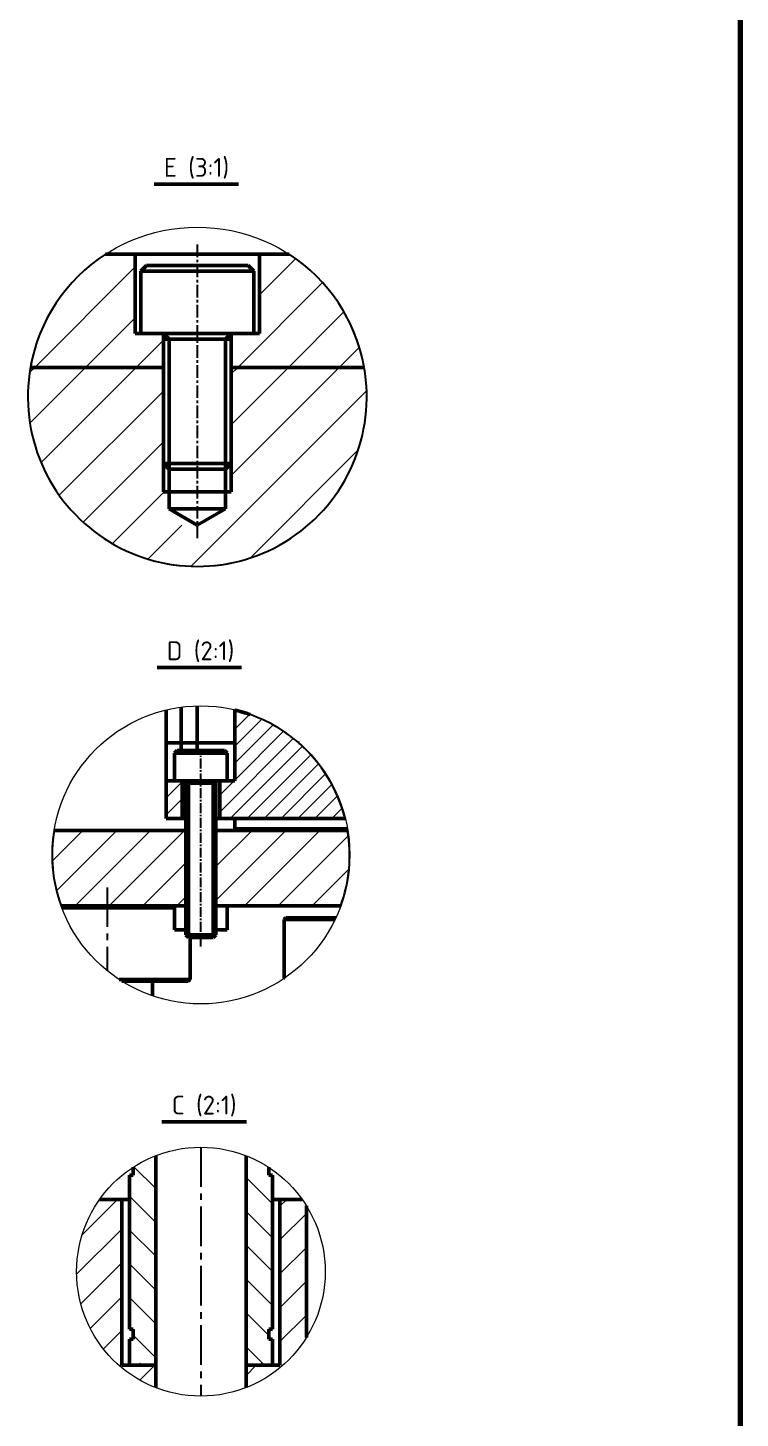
# Model space of a CAD drawing. Header units: millimetres. Extents: x -190 to 12889, y -227 to 3957.
# Drawn here: x 2276.3 to 2465.5, y 1895.1 to 2263.9 of the extents above; entities that cross this region are included whole.
import ezdxf

# ---------------------------------------------------------------- set-up
doc = ezdxf.new("R2010")
doc.units = ezdxf.units.MM
doc.header["$LTSCALE"] = 0.7
doc.linetypes.add('CENTER', pattern=[50.8, 31.75, -6.35, 6.35, -6.35])
doc.linetypes.add('CENTER2', pattern=[1.125, 0.75, -0.125, 0.125, -0.125])
doc.layers.get('0').update_dxf_attribs({"color": 255})
for name, color, linetype, lineweight in [('AM_5', 10, 'Continuous', 25), ('CON', 7, 'Continuous', 50), ('KHUNGBV', 5, 'Continuous', 70), ('TEXT', 7, 'Continuous', 25)]:
    doc.layers.add(name, color=color, linetype=linetype, lineweight=lineweight)
doc.layers.add('DTAM', color=6, linetype='CENTER')
doc.styles.add('TCVN7824', font='tcvn+7284-2003r.ttf', dxfattribs={"height": 3.5})
pattern_1 = [(45, (-8279.335, -8653.067), (-6.735192, 6.735192), [])]
pattern_2 = [(135, (-5155.93, -5116.767), (-4.490128, -4.490128), [])]
pattern_3 = [(45, (-5155.93, -5116.767), (-4.490128, 4.490128), [])]
pattern_4 = [(45, (-5036.79, -5186.9125), (-2.245064, 2.245064), [])]
pattern_5 = [(45, (-5036.79, -5186.9125), (-4.490128, 4.490128), [])]

# ---------------------------------------------------------------- blocks, each defined once
blk = doc.blocks.new('dfhjd')
at = {"layer": 'KHUNGBV', "color": 9, "ltscale": 5}
blk.add_line((7718.44, 3469.71), (7718.44, 2639.71), dxfattribs=at)
blk = doc.blocks.new('*U857')
at = {"layer": 'AM_5', "color": 0, "linetype": 'CENTER2', "ltscale": 20, "transparency": 16777216}
blk.add_line((0, 20.99), (0, -45.04), dxfattribs=at)
blk = doc.blocks.new('*U863')
at = {"layer": 'AM_5', "color": 0, "linetype": 'CENTER2', "ltscale": 5, "transparency": 16777216}
blk.add_line((0, -24.21), (0, 26.41), dxfattribs=at)
blk = doc.blocks.new('*U862')
at = {"layer": 'AM_5', "color": 0, "linetype": 'CENTER2', "ltscale": 20, "transparency": 16777216}
blk.add_line((0, 12.3), (0, -9.81), dxfattribs=at)

msp = doc.modelspace()

# ---------------------------------------------------------------- hatches: boundary and pattern name
at = {"linetype": 'Continuous', "lineweight": 18}
h = msp.add_hatch(dxfattribs=at)
h.set_pattern_fill('ANSI31', color=92, scale=3, style=0)
h.set_pattern_definition(pattern_1)
edge = h.paths.add_edge_path(flags=0)
edge.add_line((2277.0203, 2173.8708), (2312.332, 2173.8708))
edge.add_line((2312.332, 2173.8708), (2312.332, 2182.8708))
edge.add_line((2312.332, 2182.8708), (2304.832, 2182.8708))
edge.add_line((2304.832, 2182.8708), (2304.832, 2203.8708))
edge.add_line((2304.832, 2203.8708), (2296.933, 2203.8708))
edge.add_arc((2321.332, 2166.0672), 44.9936, 122.83873, 170.012182)
h = msp.add_hatch(dxfattribs=at)
h.set_pattern_fill('ANSI31', color=92, scale=3, style=0)
h.set_pattern_definition(pattern_1)
edge = h.paths.add_edge_path(flags=0)
edge.add_line((2330.332, 2173.8708), (2365.6437, 2173.8708))
edge.add_arc((2321.332, 2166.0672), 44.9936, 9.987818, 57.16127)
edge.add_line((2345.731, 2203.8708), (2337.832, 2203.8708))
edge.add_line((2337.832, 2203.8708), (2337.832, 2182.8708))
edge.add_line((2337.832, 2182.8708), (2330.332, 2182.8708))
edge.add_line((2330.332, 2182.8708), (2330.332, 2173.8708))
h = msp.add_hatch(dxfattribs=at)
h.set_pattern_fill('ANSI31', color=92, scale=3, style=0)
h.set_pattern_definition(pattern_1)
edge = h.paths.add_edge_path()
edge.add_arc((2321.332, 2166.0672), 44.9936, 170.012182, 369.987818)
edge.add_line((2365.6437, 2173.8708), (2330.332, 2173.8708))
edge.add_line((2330.332, 2173.8708), (2330.332, 2132.0407))
edge.add_line((2330.332, 2132.0407), (2312.332, 2132.0407))
edge.add_line((2312.332, 2132.0407), (2312.332, 2173.8708))
edge.add_line((2312.332, 2173.8708), (2277.0203, 2173.8708))
h = msp.add_hatch(dxfattribs=at)
h.set_pattern_fill('ANSI31', color=2, style=0)
h.set_pattern_definition(pattern_4)
edge = h.paths.add_edge_path(flags=0)
edge.add_line((2331.2858, 2082.9697), (2331.2858, 2074.2662))
edge.add_line((2331.2858, 2074.2662), (2331.3863, 2074.2662))
edge.add_line((2331.3863, 2074.2662), (2331.3863, 2074.2462))
edge.add_line((2331.3863, 2074.2462), (2331.2858, 2074.2462))
edge.add_line((2331.2858, 2074.2462), (2331.2858, 2064.2462))
edge.add_line((2331.2858, 2064.2462), (2327.292, 2064.2462))
edge.add_line((2327.292, 2064.2462), (2327.292, 2054.2462))
edge.add_line((2327.292, 2054.2462), (2360.5683, 2054.2462))
edge.add_arc((2322.292, 2044.513), 39.4944, 14.267175, 76.836904)
h = msp.add_hatch(dxfattribs=at)
h.set_pattern_fill('ANSI31', color=2, style=0)
h.set_pattern_definition(pattern_4)
h.paths.add_polyline_path([(2313.0594, 2054.2462), (2317.292, 2054.2462), (2317.292, 2064.2462), (2313.0594, 2064.2462)], flags=0)
h = msp.add_hatch(dxfattribs=at)
h.set_pattern_fill('ANSI31', color=92, scale=2, style=0)
h.set_pattern_definition(pattern_5)
edge = h.paths.add_edge_path(flags=0)
edge.add_line((2285.1645, 2031.0462), (2318.292, 2031.0462))
edge.add_line((2318.292, 2031.0462), (2318.292, 2051.0462))
edge.add_line((2318.292, 2051.0462), (2283.3417, 2051.0462))
edge.add_arc((2322.292, 2044.513), 39.4944, 170.478385, 199.936665)
h = msp.add_hatch(dxfattribs=at)
h.set_pattern_fill('ANSI31', color=92, scale=2, style=0)
h.set_pattern_definition(pattern_5)
edge = h.paths.add_edge_path(flags=0)
edge.add_line((2326.292, 2031.0462), (2359.4195, 2031.0462))
edge.add_arc((2322.292, 2044.513), 39.4944, 340.063335, 369.521615)
edge.add_line((2361.2423, 2051.0462), (2326.292, 2051.0462))
edge.add_line((2326.292, 2051.0462), (2326.292, 2031.0462))
h = msp.add_hatch(dxfattribs=at)
h.set_pattern_fill('ANSI31', color=6, scale=2, angle=90, style=0)
h.set_pattern_definition(pattern_2)
edge = h.paths.add_edge_path()
edge.add_arc((2326.292, 1934.0129), 32.9093, 225.661857, 228.957765)
edge.add_line((2304.6833, 1909.1919), (2306.092, 1909.1919))
edge.add_line((2306.092, 1909.1919), (2306.092, 1909.3919))
edge.add_line((2306.092, 1909.3919), (2306.292, 1909.3919))
edge.add_line((2306.292, 1909.3919), (2306.292, 1909.1919))
edge.add_line((2306.292, 1909.1919), (2310.292, 1909.1919))
edge.add_line((2310.292, 1909.1919), (2310.3016, 1964.7715))
edge.add_arc((2322.2312, 1934.1264), 32.8852, 111.270204, 125.057952)
edge.add_line((2303.3418, 1961.0453), (2303.292, 1918.7919))
edge.add_line((2303.292, 1918.7919), (2304.292, 1918.7919))
edge.add_line((2304.292, 1918.7919), (2304.292, 1916.0919))
edge.add_line((2304.292, 1916.0919), (2303.292, 1916.0919))
edge.add_line((2303.292, 1916.0919), (2303.292, 1910.4753))
h = msp.add_hatch(dxfattribs=at)
h.set_pattern_fill('ANSI31', color=6, scale=2, angle=90, style=0)
h.set_pattern_definition(pattern_2)
edge = h.paths.add_edge_path()
edge.add_arc((2322.292, 1934.0129), 33.013, 58.481508, 68.685148)
edge.add_line((2334.292, 1964.7678), (2334.292, 1909.1919))
edge.add_line((2334.292, 1909.1919), (2338.292, 1909.1919))
edge.add_line((2338.292, 1909.1919), (2338.292, 1909.3919))
edge.add_line((2338.292, 1909.3919), (2338.492, 1909.3919))
edge.add_line((2338.492, 1909.3919), (2338.492, 1909.1919))
edge.add_line((2338.492, 1909.1919), (2340.892, 1909.1919))
edge.add_arc((2340.892, 1909.5919), 0.4, 270, 360)
edge.add_line((2341.292, 1909.5919), (2341.292, 1916.0919))
edge.add_line((2341.292, 1916.0919), (2340.292, 1916.0919))
edge.add_line((2340.292, 1916.0919), (2340.292, 1918.7919))
edge.add_line((2340.292, 1918.7919), (2341.292, 1918.7919))
edge.add_line((2341.292, 1918.7919), (2341.292, 1959.5919))
edge.add_line((2341.292, 1959.5919), (2340.292, 1959.5919))
edge.add_line((2340.292, 1959.5919), (2340.292, 1961.6871))
edge.add_line((2340.292, 1961.6871), (2339.5405, 1962.1617))
edge.add_line((2339.5405, 1962.1617), (2339.5503, 1962.1556))
h = msp.add_hatch(dxfattribs=at)
h.set_pattern_fill('ANSI31', color=92, scale=2, style=0)
h.set_pattern_definition(pattern_3)
edge = h.paths.add_edge_path()
edge.add_line((2301.2869, 1908.5444), (2301.292, 1953.1919))
edge.add_line((2301.292, 1953.1919), (2295.4214, 1953.1919))
edge.add_arc((2322.2771, 1934.011), 33.0021, 144.464715, 230.503716)
h = msp.add_hatch(dxfattribs=at)
h.set_pattern_fill('ANSI31', color=92, scale=2, style=0)
h.set_pattern_definition(pattern_3)
edge = h.paths.add_edge_path()
edge.add_line((2350.292, 1916.5241), (2350.292, 1953.1919))
edge.add_line((2350.292, 1953.1919), (2343.292, 1953.1919))
edge.add_line((2343.292, 1953.1919), (2343.292, 1909.1919))
edge.add_line((2343.292, 1909.1919), (2334.292, 1909.1919))
edge.add_line((2334.292, 1909.1919), (2334.292, 1903.2581))
edge.add_arc((2322.0509, 1934.3037), 33.3718, 291.518992, 327.806845)
h = msp.add_hatch(dxfattribs=at)
h.set_pattern_fill('ANSI31', color=92, scale=2, style=0)
h.set_pattern_definition(pattern_3)
edge = h.paths.add_edge_path()
edge.add_line((2310.292, 1909.3226), (2300.5471, 1909.173))
edge.add_arc((2322.292, 1934.0129), 33.013, 228.801095, 248.685148)
edge.add_line((2310.292, 1903.2581), (2310.292, 1909.3226))

# ---------------------------------------------------------------- linework, layer by layer
at = {"color": 7, "linetype": 'Continuous', "lineweight": 18}
for centre, radius in [((2321.332, 2166.0672), 44.9936), ((2321.332, 2166.0672), 44.9936), ((2321.332, 2166.0672), 44.9936), ((2321.332, 2166.0672), 44.9936), ((2322.292, 2044.5643), 39.5358), ((2322.292, 1934.0129), 33.013)]:
    msp.add_circle(centre, radius, dxfattribs=at)
at = {"color": 7, "linetype": 'Continuous', "lineweight": 25}
for centre, radius, start, end in [((2321.332, 2166.0672), 44.9936, 122.83873, 170.012182), ((2321.332, 2166.0672), 44.9936, 122.83873, 170.012182), ((2321.332, 2166.0672), 44.9936, 9.987818, 57.16127), ((2321.332, 2166.0672), 44.9936, 9.987818, 57.16127), ((2321.332, 2166.0672), 44.9936, 170.012182, 9.987818), ((2321.332, 2166.0672), 44.9936, 170.012182, 9.987818), ((2322.292, 2044.513), 39.4944, 48.881499, 70.720701), ((2322.292, 2044.513), 39.4944, 14.267175, 48.837398), ((2322.292, 2044.513), 39.4944, 170.478385, 199.936665), ((2322.292, 2044.513), 39.4944, 340.063335, 9.521615)]:
    msp.add_arc(centre, radius, start, end, dxfattribs=at)
at = {"layer": 'CON', "ltscale": 0.2}
for p, q in [((2309.8881, 2222.4764), (2332.2874, 2222.4764)), ((2310.6683, 2094.2557), (2333.0676, 2094.2557)), ((2311.9577, 1973.7491), (2334.357, 1973.7491))]:
    msp.add_line(p, q, dxfattribs=at)
at = {"layer": 'CON', "color": 7, "linetype": 'Continuous'}
for p, q in [((2296.933, 2203.8708), (2304.832, 2203.8708)), ((2304.832, 2182.8708), (2304.832, 2203.8708)), ((2337.832, 2203.8708), (2304.832, 2203.8708)), ((2337.832, 2203.8708), (2337.832, 2182.8708)), ((2337.832, 2203.8708), (2345.731, 2203.8708)), ((2336.332, 2199.3708), (2306.332, 2199.3708)), ((2304.832, 2182.8708), (2306.332, 2182.8708)), ((2313.832, 2181.3708), (2312.332, 2182.8708)), ((2330.332, 2182.8708), (2328.832, 2181.3708)), ((2337.832, 2182.8708), (2336.332, 2182.8708)), ((2277.0203, 2173.8708), (2312.332, 2173.8708)), ((2277.0203, 2173.8708), (2312.332, 2173.8708)), ((2330.332, 2173.8708), (2365.6437, 2173.8708)), ((2317.032, 2083.7486), (2317.032, 2074.2662)), ((2321.332, 2084.0884), (2321.332, 2074.2662)), ((2313.032, 2083.0004), (2313.032, 2074.2662)), ((2331.2858, 2082.9697), (2331.2858, 2074.2662)), ((2331.332, 2083.0527), (2331.332, 2082.9589)), ((2335.332, 2081.8877), (2335.332, 2081.7926)), ((2313.032, 2074.2662), (2317.032, 2074.2662)), ((2313.032, 2074.2462), (2313.032, 2064.2462)), ((2313.032, 2074.2462), (2317.032, 2074.2462)), ((2313.132, 2074.2662), (2313.132, 2074.2462)), ((2317.032, 2074.2662), (2321.332, 2074.2662)), ((2317.032, 2074.2662), (2317.032, 2074.2462)), ((2317.032, 2074.2462), (2321.332, 2074.2462)), ((2331.2858, 2074.2662), (2321.332, 2074.2662)), ((2321.332, 2074.2662), (2321.332, 2074.2462)), ((2331.2858, 2074.2462), (2321.332, 2074.2462)), ((2331.3863, 2074.2662), (2331.2858, 2074.2662)), ((2331.2858, 2074.2462), (2331.2858, 2064.2462)), ((2331.2858, 2074.2462), (2331.3863, 2074.2462)), ((2331.3863, 2074.2662), (2331.3863, 2074.2462)), ((2348.2642, 2074.2662), (2348.3856, 2074.2662)), ((2348.2871, 2074.2462), (2348.2642, 2074.2662)), ((2348.2871, 2074.2462), (2348.4084, 2074.2462)), ((2315.292, 2071.5462), (2315.992, 2072.2462)), ((2315.292, 2064.2462), (2315.292, 2071.5462)), ((2329.292, 2071.5462), (2315.292, 2071.5462)), ((2328.592, 2072.2462), (2315.992, 2072.2462)), ((2318.7459, 2072.2462), (2320.519, 2072.2462)), ((2324.065, 2072.2462), (2320.519, 2072.2462)), ((2325.8381, 2072.2462), (2324.065, 2072.2462)), ((2328.592, 2072.2462), (2329.292, 2071.5462)), ((2329.292, 2071.5462), (2329.292, 2064.2462)), ((2313.032, 2064.2462), (2313.0594, 2064.2462)), ((2313.0594, 2054.2462), (2313.0594, 2064.2462)), ((2313.0594, 2064.2462), (2317.292, 2064.2462)), ((2317.892, 2064.2462), (2315.292, 2064.2462)), ((2329.292, 2064.2462), (2315.292, 2064.2462)), ((2317.292, 2054.2462), (2317.292, 2064.2462)), ((2329.292, 2064.2462), (2326.692, 2064.2462)), ((2327.292, 2064.2462), (2327.292, 2054.2462)), ((2327.292, 2064.2462), (2331.2858, 2064.2462)), ((2313.032, 2054.2462), (2313.0594, 2054.2462)), ((2317.292, 2054.2462), (2313.0594, 2054.2462)), ((2318.292, 2054.2462), (2317.292, 2054.2462)), ((2327.292, 2054.2462), (2326.292, 2054.2462)), ((2360.5683, 2054.2462), (2327.292, 2054.2462)), ((2331.332, 2054.2462), (2331.332, 2051.4462)), ((2283.3417, 2051.0462), (2283.2912, 2051.0462)), ((2283.3417, 2051.0462), (2318.292, 2051.0462)), ((2318.292, 2051.0462), (2318.292, 2031.0462)), ((2326.292, 2031.0462), (2326.292, 2051.0462)), ((2326.292, 2051.0462), (2361.2423, 2051.0462)), ((2331.332, 2051.4462), (2331.732, 2051.0462)), ((2331.332, 2051.4462), (2361.2242, 2051.4462)), ((2285.1645, 2031.0462), (2285.1391, 2031.0462)), ((2285.1645, 2031.0462), (2318.292, 2031.0462)), ((2285.3249, 2030.5462), (2315.292, 2030.5462)), ((2315.292, 2031.0462), (2315.292, 2030.2462)), ((2315.292, 2024.6462), (2315.292, 2030.2462)), ((2318.292, 2031.0462), (2318.292, 2030.9954)), ((2326.292, 2031.0462), (2359.4195, 2031.0462)), ((2326.292, 2030.9954), (2326.292, 2031.0462)), ((2329.292, 2030.2462), (2329.292, 2031.0462)), ((2329.292, 2024.6462), (2329.292, 2030.2462)), ((2344.832, 2027.8462), (2344.432, 2027.4462)), ((2344.432, 2027.4462), (2344.432, 2011.8462)), ((2344.9723, 2027.4462), (2344.432, 2027.4462)), ((2345.3637, 2027.8462), (2344.832, 2027.8462)), ((2357.9297, 2027.4462), (2344.9723, 2027.4462)), ((2358.1191, 2027.8462), (2345.3637, 2027.8462)), ((2315.292, 2024.6462), (2318.292, 2024.6462)), ((2319.432, 2011.5462), (2319.432, 2022.6595)), ((2326.292, 2024.6462), (2329.292, 2024.6462)), ((2319.432, 2011.5462), (2300.5463, 2011.5462)), ((2301.3251, 2011.0462), (2318.932, 2011.0462)), ((2309.432, 2007.1786), (2309.432, 2011.0462)), ((2318.932, 2011.0462), (2319.432, 2011.5462)), ((2344.4865, 2011.8462), (2344.432, 2011.8462)), ((2310.292, 1909.1919), (2310.3016, 1964.7715)), ((2334.292, 1964.7678), (2334.292, 1909.1919)), ((2303.292, 1959.5919), (2303.292, 1957.5505)), ((2304.292, 1959.5919), (2303.292, 1959.5919)), ((2304.292, 1961.6871), (2304.292, 1959.5919)), ((2340.292, 1961.6871), (2340.292, 1959.5919)), ((2340.292, 1959.5919), (2341.292, 1959.5919)), ((2341.292, 1959.5919), (2341.292, 1918.7919)), ((2303.292, 1918.7919), (2303.292, 1957.5505)), ((2295.4214, 1953.1919), (2299.5491, 1953.1919)), ((2299.5491, 1953.1919), (2301.292, 1953.1919)), ((2301.292, 1909.1919), (2301.292, 1953.1919)), ((2301.292, 1953.1919), (2303.292, 1953.1919)), ((2341.292, 1953.1919), (2343.292, 1953.1919)), ((2343.292, 1953.1919), (2343.292, 1909.1919)), ((2343.292, 1953.1919), (2349.1626, 1953.1919)), ((2350.292, 1916.5241), (2350.292, 1951.5018)), ((2304.292, 1918.7919), (2303.292, 1918.7919)), ((2304.292, 1916.0919), (2304.292, 1918.7919)), ((2340.292, 1918.7919), (2340.292, 1916.0919)), ((2341.292, 1918.7919), (2340.292, 1918.7919)), ((2303.292, 1909.5919), (2303.292, 1916.0919)), ((2303.292, 1916.0919), (2304.292, 1916.0919)), ((2340.292, 1916.0919), (2341.292, 1916.0919)), ((2341.292, 1916.0919), (2341.292, 1909.5919)), ((2310.292, 1909.1919), (2301.292, 1909.1919)), ((2306.092, 1909.1919), (2306.092, 1909.3919)), ((2306.292, 1909.3919), (2306.092, 1909.3919)), ((2306.292, 1909.1919), (2306.292, 1909.3919)), ((2310.292, 1905.255), (2310.292, 1909.1919)), ((2334.292, 1909.1919), (2334.292, 1903.2581)), ((2343.292, 1909.1919), (2334.292, 1909.1919)), ((2338.292, 1909.3919), (2338.292, 1909.1919)), ((2338.492, 1909.3919), (2338.292, 1909.3919)), ((2338.492, 1909.3919), (2338.492, 1909.1919)), ((2310.292, 1905.255), (2310.292, 1903.2581))]:
    msp.add_line(p, q, dxfattribs=at)
at = {"layer": 'CON', "color": 6, "linetype": 'Continuous'}
for p, q in [((2306.332, 2199.3708), (2307.832, 2200.8708)), ((2306.332, 2182.8708), (2306.332, 2199.3708)), ((2334.832, 2200.8708), (2307.832, 2200.8708)), ((2334.832, 2200.8708), (2336.332, 2199.3708)), ((2336.332, 2199.3708), (2336.332, 2182.8708)), ((2336.332, 2182.8708), (2306.332, 2182.8708)), ((2312.332, 2182.8708), (2312.332, 2140.8708)), ((2330.332, 2140.8708), (2330.332, 2182.8708)), ((2312.332, 2148.3788), (2313.832, 2146.8788)), ((2312.332, 2148.3788), (2330.332, 2148.3788)), ((2313.832, 2146.8788), (2328.832, 2146.8788)), ((2328.832, 2146.8788), (2330.332, 2148.3788)), ((2312.332, 2140.8708), (2330.332, 2140.8708)), ((2318.292, 2064.2462), (2318.292, 2023.3595)), ((2326.292, 2064.2462), (2326.292, 2023.3595)), ((2318.992, 2022.6595), (2318.292, 2023.3595)), ((2326.292, 2023.3595), (2318.292, 2023.3595)), ((2325.592, 2022.6595), (2318.992, 2022.6595)), ((2325.592, 2022.6595), (2326.292, 2023.3595))]:
    msp.add_line(p, q, dxfattribs=at)
at = {"layer": 'CON', "color": 8, "linetype": 'Continuous'}
for p, q in [((2312.332, 2182.8708), (2313.832, 2181.3708)), ((2330.332, 2181.3708), (2312.332, 2181.3708)), ((2313.832, 2181.3708), (2328.832, 2181.3708)), ((2313.832, 2181.3708), (2313.832, 2136.3708)), ((2328.832, 2181.3708), (2330.332, 2182.8708)), ((2328.832, 2136.3708), (2328.832, 2181.3708)), ((2313.832, 2136.3708), (2321.332, 2132.0407)), ((2313.832, 2136.3708), (2328.832, 2136.3708)), ((2321.332, 2132.0407), (2328.832, 2136.3708)), ((2317.032, 2074.2462), (2317.032, 2072.2462)), ((2321.332, 2074.2462), (2321.332, 2072.2462)), ((2318.992, 2063.5462), (2318.292, 2064.2462)), ((2326.292, 2063.5462), (2318.292, 2063.5462)), ((2318.992, 2063.5462), (2318.992, 2022.6595)), ((2326.292, 2064.2462), (2325.592, 2063.5462)), ((2325.592, 2063.5462), (2325.592, 2022.6595))]:
    msp.add_line(p, q, dxfattribs=at)
at = {"layer": 'CON', "color": 7, "linetype": 'Continuous'}
for centre, start, end in [((2303.692, 1909.5919), 180, 270), ((2340.892, 1909.5919), 270, 0)]:
    msp.add_arc(centre, 0.4, start, end, dxfattribs=at)
msp.add_open_spline([(2335.332, 2081.7926), (2334.8722, 2081.9478), (2333.9519, 2082.2584), (2332.718, 2082.6113), (2331.8167, 2082.844), (2331.3858, 2082.9463), (2331.3462, 2082.9556), (2331.332, 2082.9589)], degree=3, knots=[0, 0, 0, 0, 0.22661903, 0.45357399, 0.67198179, 0.88216674, 1, 1, 1, 1], dxfattribs=at)
at = {"layer": 'DTAM', "color": 1, "linetype": 'CENTER', "ltscale": 0.15}
msp.add_line((2321.332, 2206.4265), (2321.332, 2128.5703), dxfattribs=at)

# ---------------------------------------------------------------- block references
at = {"layer": 'AM_5', "xscale": 0.75, "yscale": 0.75, "zscale": 0.75}
msp.add_blockref('dfhjd', (-3323.3385, -301.25), dxfattribs=at)
at = {"layer": 'AM_5', "linetype": 'CENTER2', "ltscale": 5}
msp.add_blockref('*U863', (2322.292, 2044.4362), dxfattribs=at)
at = {"layer": 'AM_5', "linetype": 'CENTER2', "ltscale": 20}
for name, p in [('*U862', (2297.432, 2023.636)), ('*U857', (2322.292, 1946.0369))]:
    msp.add_blockref(name, p, dxfattribs=at)

# ---------------------------------------------------------------- texts
at = {"layer": 'TEXT', "ltscale": 0.2, "char_height": 5, "attachment_point": 1, "style": 'TCVN7824'}
for s, insert in [('E (3:1)', (2312.4763, 2229.424)), ('D (2:1)', (2313.2565, 2101.2032)), ('C (2:1)', (2314.5459, 1980.6966))]:
    msp.add_mtext_dynamic_manual_height_columns(s, width=20.650366, gutter_width=17.5, heights=[0], dxfattribs=dict(at, insert=insert))

doc.saveas('drawing.dxf')
